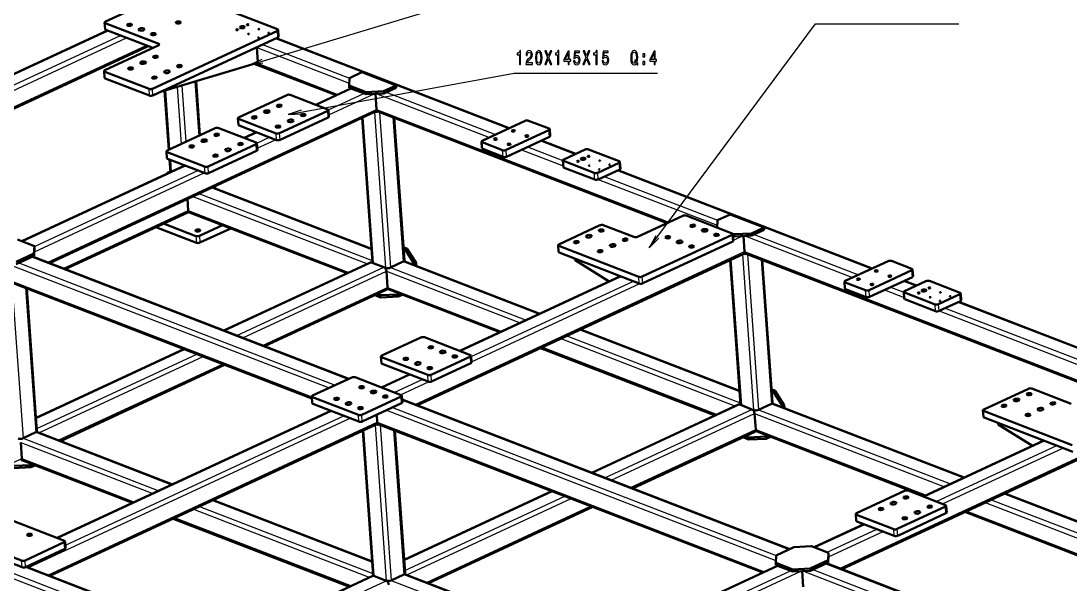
# Model space of a CAD drawing. Extents: x 0 to 1189, y 0 to 841.
# Drawn here: x 456 to 721.5, y 417.9 to 560.3 of the extents above; entities that cross this region are included whole.
import ezdxf

# ---------------------------------------------------------------- set-up
doc = ezdxf.new("R2010")
doc.units = 0

msp = doc.modelspace()

# ---------------------------------------------------------------- linework, layer by layer
at = {"color": 7, "lineweight": 50}
for p, q in [((494.39, 568.09), (477.35, 560.17)), ((520.87, 558.25), (495.28, 568.14)), ((396.02, 519.9), (477.88, 557.93)), ((477.28, 558.27), (477.15, 559.96)), ((477.33, 559.8), (490.86, 554.57)), ((477.45, 558.1), (489.35, 553.5)), ((489.28, 543.2), (520.85, 557.87)), ((521.16, 556.39), (521.04, 558.08)), ((489.4, 541.51), (520.97, 556.18)), ((520.54, 555.98), (579.49, 533.2)), ((412.35, 518.72), (488.18, 553.95)), ((490.84, 554.19), (477.22, 547.86)), ((515.65, 553.7), (515.92, 549.9)), ((515.47, 549.69), (491.3, 542.39)), ((515.92, 549.9), (515.47, 549.69)), ((477.14, 545.96), (477.02, 547.65)), ((488.4, 543.16), (477.2, 547.49)), ((514.97, 549.53), (535.68, 541.53)), ((542.24, 547.36), (539.08, 545.89)), ((550.85, 544.03), (542.24, 547.36)), ((488.52, 541.47), (477.32, 545.79)), ((500.28, 545.1), (501.26, 531.39)), ((539.08, 545.89), (538.98, 544.01)), ((492.33, 542.7), (493.4, 527.74)), ((533.59, 537.98), (524.11, 541.64)), ((530.56, 539.15), (539.45, 543.28)), ((539.02, 543.45), (538.98, 544.01)), ((538.98, 544.01), (543.29, 542.35)), ((539.02, 543.45), (543.33, 541.78)), ((543.29, 542.35), (547.7, 542.56)), ((543.33, 541.78), (543.29, 542.35)), ((543.33, 541.78), (547.74, 542)), ((545.65, 541.89), (545.93, 537.97)), ((547.7, 542.56), (550.85, 544.03)), ((547.74, 542), (547.7, 542.56)), ((547.74, 542), (550.9, 543.46)), ((550.9, 543.46), (550.85, 544.03)), ((523.23, 541.6), (511.05, 535.94)), ((463.19, 499.07), (545.7, 537.41)), ((521.4, 531.95), (533.57, 537.6)), ((533.88, 536.12), (533.76, 537.82)), ((545.87, 537.59), (619.37, 509.2)), ((510.98, 534.04), (510.86, 535.73)), ((511.03, 535.57), (520.51, 531.9)), ((511.16, 533.87), (520.63, 530.21)), ((521.52, 530.25), (533.69, 535.91)), ((542.26, 535.81), (544.86, 499.31)), ((550.38, 535.85), (552.96, 499.74)), ((572.66, 530.03), (583.48, 535.05)), ((584.36, 535.1), (589.53, 533.1)), ((505.15, 533.2), (492.97, 527.54)), ((515.51, 529.58), (506.03, 533.24)), ((512.48, 530.75), (515.55, 532.17)), ((589.51, 532.72), (578.69, 527.7)), ((589.63, 531.03), (578.81, 526)), ((589.82, 531.24), (589.7, 532.94)), ((503.31, 523.54), (515.49, 529.2)), ((515.8, 527.72), (515.68, 529.41)), ((572.58, 528.12), (572.46, 529.81)), ((577.81, 527.65), (572.64, 529.65)), ((587.58, 530.07), (596.29, 526.71)), ((492.9, 525.63), (492.78, 527.33)), ((492.95, 527.16), (502.43, 523.5)), ((503.43, 521.85), (515.61, 527.51)), ((577.93, 525.96), (572.76, 527.96)), ((598.66, 527.81), (593.25, 525.29)), ((607.3, 524.86), (599.54, 527.85)), ((456.22, 504.6), (497.47, 523.77)), ((493.07, 525.47), (502.55, 521.81)), ((493.57, 525.28), (493.8, 522.07)), ((593.05, 525.08), (593.18, 523.39)), ((593.23, 524.92), (600.98, 521.92)), ((593.35, 523.22), (601.1, 520.23)), ((601.86, 521.96), (607.28, 524.48)), ((607.47, 524.69), (607.59, 523)), ((493.03, 521.94), (492.87, 521.63)), ((493.78, 522.29), (493.03, 521.94)), ((493.03, 521.94), (493.3, 521.84)), ((601.98, 520.27), (607.4, 522.78)), ((606.96, 522.58), (671.26, 497.74)), ((504.46, 518.25), (544.62, 502.73)), ((504.66, 518.17), (504.65, 518.34)), ((505.14, 517.99), (505.1, 518.55)), ((498.11, 515.3), (498.32, 512.43)), ((498.32, 512.43), (498.11, 515.3)), ((467.21, 497.52), (498.38, 512.01)), ((498.38, 512.01), (538.48, 496.51)), ((623.36, 511.05), (611.9, 505.73)), ((635.87, 506.6), (624.24, 511.09)), ((632.14, 509.93), (632.04, 508.08)), ((635.3, 511.4), (632.14, 509.93)), ((643.92, 508.07), (635.3, 511.4)), ((500.39, 504.22), (490.15, 508.18)), ((500.27, 505.92), (492.08, 509.08)), ((506.99, 508.68), (501.15, 505.96)), ((509.05, 507.88), (501.27, 504.27)), ((602.38, 508.64), (592.01, 503.82)), ((611.02, 505.69), (603.26, 508.68)), ((640.76, 506.61), (643.92, 508.07)), ((640.8, 506.04), (643.96, 507.51)), ((643.96, 507.51), (643.92, 508.07)), ((459.41, 503.37), (455.1, 505.03)), ((613.12, 495.66), (635.85, 506.22)), ((613.24, 493.97), (635.97, 504.53)), ((635.99, 506.53), (636.35, 506.39)), ((636.16, 504.74), (636.04, 506.43)), ((636.08, 505.95), (636.39, 505.83)), ((636.35, 506.39), (640.76, 506.61)), ((636.39, 505.83), (636.35, 506.39)), ((636.39, 505.83), (640.8, 506.04)), ((638.71, 505.94), (638.99, 502.02)), ((640.8, 506.04), (640.76, 506.61)), ((459.31, 501.49), (459.41, 503.37)), ((459.35, 500.92), (459.45, 502.81)), ((459.45, 502.81), (459.41, 503.37)), ((553.57, 502.77), (552.72, 503.1)), ((553.12, 502.56), (552.75, 502.71)), ((553.57, 502.77), (553.12, 502.56)), ((555.47, 498.91), (553.12, 502.56)), ((555.93, 499.12), (553.57, 502.77)), ((591.94, 501.91), (591.82, 503.61)), ((591.99, 503.44), (612.24, 495.62)), ((454.8, 499.39), (459.31, 501.49)), ((454.84, 498.83), (459.35, 500.92)), ((458.92, 500.72), (538.89, 469.82)), ((459.35, 500.92), (459.31, 501.49)), ((507.31, 482.03), (544.36, 499.25)), ((547.78, 498.04), (544.67, 499.24)), ((552.69, 499.45), (549.44, 497.94)), ((552.86, 499.55), (587.22, 486.28)), ((556.25, 463.12), (638.76, 501.46)), ((592.11, 501.75), (612.36, 493.93)), ((596.11, 499.87), (596.09, 500.21)), ((604.78, 494.44), (596.11, 499.87)), ((635.32, 499.86), (637.93, 463.35)), ((638.94, 501.64), (729.23, 466.75)), ((643.44, 499.9), (646.02, 463.79)), ((664.43, 494.57), (675.25, 499.6)), ((676.13, 499.64), (681.3, 497.64)), ((545.11, 499.08), (548.21, 497.88)), ((548.44, 497.02), (548.73, 492.95)), ((555.93, 499.12), (555.47, 498.91)), ((555.5, 498.53), (555.47, 498.91)), ((555.98, 498.34), (555.93, 499.12)), ((681.28, 497.27), (670.46, 492.24)), ((681.59, 495.78), (681.47, 497.48)), ((452.97, 494.43), (529.56, 464.84)), ((566.99, 476.88), (607.62, 495.76)), ((664.35, 492.66), (664.23, 494.36)), ((669.58, 492.2), (664.41, 494.19)), ((681.4, 495.57), (670.58, 490.54)), ((679.35, 494.62), (682.46, 493.42)), ((684.83, 494.52), (679.42, 492)), ((693.47, 491.56), (685.71, 494.56)), ((457.48, 492.68), (460.06, 456.57)), ((517.61, 478.05), (548.49, 492.39)), ((546.1, 491.28), (546.96, 490.95)), ((546.96, 490.95), (551.37, 491.16)), ((548.67, 492.58), (577.12, 481.58)), ((551.37, 491.16), (551.8, 491.36)), ((551.41, 490.6), (551.37, 491.16)), ((669.7, 490.5), (664.53, 492.5)), ((679.22, 491.79), (679.34, 490.1)), ((679.4, 491.63), (687.15, 488.63)), ((688.03, 488.67), (693.45, 491.19)), ((693.64, 491.4), (693.76, 489.7)), ((545.45, 490.98), (547, 490.38)), ((547, 490.38), (546.96, 490.95)), ((547, 490.38), (551.41, 490.6)), ((551.41, 490.6), (552.49, 491.1)), ((679.52, 489.93), (687.27, 486.93)), ((688.15, 486.98), (693.57, 489.49)), ((693.13, 489.29), (768.63, 460.12)), ((597.52, 482.29), (637.68, 466.78)), ((557.15, 480.29), (547.23, 475.68)), ((569.67, 475.84), (558.04, 480.33)), ((459.82, 459.96), (497.21, 477.34)), ((547.16, 473.77), (547.04, 475.47)), ((547.21, 475.3), (558.85, 470.81)), ((559.73, 470.85), (569.65, 475.46)), ((569.96, 473.98), (569.84, 475.67)), ((587.42, 477.6), (631.54, 460.56)), ((465.99, 454.05), (507.52, 473.35)), ((547.33, 473.61), (558.97, 469.11)), ((559.85, 469.16), (569.77, 473.77)), ((539.64, 470.17), (529.72, 465.56)), ((552.15, 465.72), (540.52, 470.21)), ((547.14, 467.65), (554.23, 470.95)), ((699.45, 462.08), (710.73, 467.32)), ((711.61, 467.36), (721.52, 463.53)), ((529.65, 463.66), (529.52, 465.35)), ((529.7, 465.18), (541.33, 460.69)), ((542.21, 460.73), (552.13, 465.34)), ((552.45, 463.86), (552.33, 465.55)), ((646.63, 466.82), (645.78, 467.15)), ((646.18, 466.61), (645.81, 466.75)), ((646.63, 466.82), (646.18, 466.61)), ((648.54, 462.95), (646.18, 466.61)), ((648.99, 463.16), (646.63, 466.82)), ((529.82, 463.49), (541.45, 459)), ((542.33, 459.04), (552.25, 463.65)), ((552.39, 464.61), (650.39, 426.75)), ((600.37, 446.07), (637.43, 463.29)), ((640.84, 462.09), (637.74, 463.29)), ((638.17, 463.12), (641.27, 461.92)), ((645.75, 463.49), (642.5, 461.98)), ((645.92, 463.59), (694.5, 444.83)), ((648.99, 463.16), (648.54, 462.95)), ((648.56, 462.57), (648.54, 462.95)), ((649.04, 462.39), (648.99, 463.16)), ((465.18, 429.57), (534.38, 461.73)), ((545.96, 460.72), (546.1, 458.85)), ((641.5, 461.06), (641.79, 457)), ((663.53, 421.67), (746.04, 460.01)), ((699.38, 460.17), (699.26, 461.87)), ((699.43, 461.7), (721.84, 453.05)), ((699.55, 460.01), (721.96, 451.35)), ((463.35, 419.95), (545.86, 458.29)), ((542.42, 456.69), (545.03, 420.18)), ((546.04, 458.47), (643.56, 420.79)), ((550.54, 456.73), (553.12, 420.62)), ((703.12, 458.3), (703.1, 458.64)), ((711.79, 452.86), (703.12, 458.3)), ((459.79, 456.28), (456.54, 454.77)), ((459.96, 456.38), (494.32, 443.11)), ((610.68, 442.09), (641.56, 456.44)), ((638.52, 455.03), (640.06, 454.43)), ((639.16, 455.33), (640.02, 454.99)), ((640.02, 454.99), (644.43, 455.21)), ((640.06, 454.43), (640.02, 454.99)), ((640.06, 454.43), (644.47, 454.64)), ((641.73, 456.62), (684.4, 440.13)), ((644.43, 455.21), (644.86, 455.41)), ((644.47, 454.64), (644.43, 455.21)), ((644.47, 454.64), (645.55, 455.14)), ((684.19, 440.04), (714.63, 454.18)), ((455.97, 453.69), (456.26, 449.62)), ((456.2, 449.24), (484.22, 438.42)), ((458.47, 448), (454.06, 447.78)), ((458.51, 447.43), (454.1, 447.22)), ((458.47, 448), (458.9, 448.2)), ((458.51, 447.43), (458.47, 448)), ((458.51, 447.43), (459.59, 447.93)), ((552.88, 424), (590.27, 441.38)), ((679.44, 441.49), (667.26, 435.83)), ((689.8, 437.87), (680.32, 441.53)), ((704.8, 440.84), (745.39, 425.16)), ((504.62, 439.13), (544.78, 423.61)), ((559.05, 418.1), (600.58, 437.4)), ((667.19, 433.92), (667.07, 435.62)), ((667.24, 435.45), (676.72, 431.79)), ((677.6, 431.83), (689.78, 437.49)), ((677.73, 430.14), (689.9, 435.8)), ((690.09, 436.01), (689.97, 437.7)), ((694.71, 436.15), (739.69, 418.77)), ((467, 428.86), (452.69, 434.39)), ((494.53, 434.43), (539.07, 417.22)), ((656.56, 427.2), (669.17, 433.06)), ((667.37, 433.76), (676.84, 430.1)), ((441.87, 429.36), (456.17, 423.83)), ((441.99, 427.67), (456.3, 422.14)), ((457.06, 423.88), (466.98, 428.49)), ((467.29, 427), (467.17, 428.7)), ((655.88, 427.46), (651.47, 427.25)), ((660.18, 425.8), (655.88, 427.46)), ((457.18, 422.18), (467.1, 426.79)), ((646.96, 425.15), (646.86, 423.27)), ((651.47, 427.25), (646.96, 425.15)), ((660.08, 423.92), (660.18, 425.8)), ((660.12, 423.35), (660.23, 425.23)), ((660.23, 425.23), (660.18, 425.8)), ((457.36, 422.27), (489.38, 409.89)), ((596.68, 399.01), (647.33, 422.54)), ((646.9, 422.71), (646.86, 423.27)), ((646.86, 423.27), (651.17, 421.61)), ((646.9, 422.71), (651.21, 421.04)), ((655.57, 421.82), (660.08, 423.92)), ((655.61, 421.26), (660.12, 423.35)), ((659.69, 423.15), (718.89, 400.28)), ((660.12, 423.35), (660.08, 423.92)), ((507.9, 402.74), (544.96, 419.96)), ((548.37, 418.75), (545.27, 419.95)), ((545.27, 419.95), (548.37, 418.75)), ((552.85, 420.32), (549.61, 418.81)), ((553.02, 420.43), (602.03, 401.49)), ((655.57, 421.82), (651.17, 421.61)), ((651.21, 421.04), (651.17, 421.61)), ((655.61, 421.26), (651.21, 421.04)), ((653.53, 421.16), (653.81, 417.23)), ((655.61, 421.26), (655.57, 421.82))]:
    msp.add_line(p, q, dxfattribs=at)
at = {"color": 7, "lineweight": 25}
for p, q in [((396.2, 519.83), (478.05, 557.87)), ((477.45, 558.1), (477.33, 559.8)), ((520.97, 556.18), (520.85, 557.87)), ((408.57, 522.94), (481.15, 556.67)), ((408.57, 521.61), (482.72, 556.07)), ((520.34, 555.88), (579.29, 533.11)), ((411.82, 518.92), (487.65, 554.16)), ((490.88, 554.22), (490.86, 554.57)), ((515.65, 553.62), (539.01, 544.6)), ((517.09, 554.37), (539.08, 545.88)), ((515.53, 549.72), (536.15, 541.75)), ((477.32, 545.79), (477.2, 547.49)), ((500, 545.02), (500.98, 531.26)), ((488.52, 541.47), (488.4, 543.16)), ((489.4, 541.51), (489.28, 543.2)), ((492.55, 542.77), (493.61, 527.84)), ((495.5, 543.66), (496.53, 529.19)), ((496.71, 544.03), (497.73, 529.75)), ((530.74, 539.08), (539.62, 543.21)), ((533.76, 537.85), (542.73, 542.01)), ((533.85, 536.56), (545.29, 541.88)), ((545.97, 541.91), (574.51, 530.89)), ((548.37, 542.29), (576.04, 531.6)), ((462.66, 499.28), (545.93, 537.97)), ((533.69, 535.91), (533.57, 537.6)), ((545.39, 537.27), (548.21, 497.88)), ((545.93, 537.97), (619.84, 509.42)), ((546.63, 537.3), (549.44, 497.94)), ((511.16, 533.87), (511.03, 535.57)), ((542.47, 535.91), (545.11, 499.08)), ((550.08, 535.97), (552.69, 499.45)), ((512.65, 530.68), (515.72, 532.11)), ((520.63, 530.21), (520.51, 531.9)), ((521.52, 530.25), (521.4, 531.95)), ((589.63, 531.03), (589.51, 532.72)), ((515.61, 527.51), (515.49, 529.2)), ((515.67, 529.44), (518.82, 530.91)), ((515.77, 528.16), (520.39, 530.3)), ((572.76, 527.96), (572.64, 529.65)), ((584.13, 528.47), (593.06, 525.02)), ((587.38, 529.98), (596.09, 526.62)), ((493.07, 525.47), (492.95, 527.16)), ((577.93, 525.96), (577.81, 527.65)), ((578.81, 526), (578.69, 527.7)), ((582.6, 527.76), (593.15, 523.68)), ((456.39, 504.54), (497.64, 523.7)), ((493.8, 525.19), (494.02, 522.17)), ((496.91, 523.99), (496.94, 523.53)), ((502.55, 521.81), (502.43, 523.5)), ((503.43, 521.85), (503.31, 523.54)), ((593.35, 523.22), (593.23, 524.92)), ((607.4, 522.78), (607.28, 524.48)), ((459.41, 503.3), (500.74, 522.51)), ((459.41, 501.97), (502.3, 521.9)), ((601.1, 520.23), (600.98, 521.92)), ((601.98, 520.27), (601.86, 521.96)), ((603.52, 520.98), (632.14, 509.92)), ((606.77, 522.49), (671.06, 497.65)), ((504.26, 518.16), (544.63, 502.56)), ((601.98, 520.27), (632.08, 508.64)), ((499.48, 515.94), (543.6, 498.89)), ((501.01, 516.65), (544.83, 499.72)), ((466.68, 497.73), (498.32, 512.43)), ((498.32, 512.43), (538.95, 496.73)), ((500.27, 505.92), (500.39, 504.22)), ((501.15, 505.96), (501.27, 504.27)), ((635.97, 504.53), (635.85, 506.22)), ((636.15, 504.9), (638.36, 505.92)), ((639.03, 505.95), (666.28, 495.43)), ((641.43, 506.33), (667.81, 496.14)), ((555.72, 463.32), (638.99, 502.02)), ((592.11, 501.75), (591.99, 503.44)), ((638.99, 502.02), (729.7, 466.97)), ((458.72, 500.63), (538.69, 469.73)), ((507.48, 481.96), (544.67, 499.24)), ((552.69, 499.45), (587.02, 486.18)), ((635.54, 499.96), (638.17, 463.12)), ((638.46, 501.31), (641.27, 461.92)), ((639.69, 501.34), (642.5, 461.98)), ((643.14, 500.01), (645.75, 463.49)), ((453.07, 498.74), (533.91, 467.51)), ((455.47, 499.12), (535.45, 468.22)), ((510.58, 480.76), (547.78, 498.04)), ((512.15, 480.16), (548.44, 497.02)), ((548.44, 497.02), (582.24, 483.96)), ((549.44, 497.94), (583.77, 484.67)), ((681.4, 495.57), (681.28, 497.27)), ((453.03, 494.8), (529.53, 465.25)), ((453.73, 494.13), (456.54, 454.77)), ((567.16, 476.81), (607.79, 495.69)), ((569.86, 475.42), (610.9, 494.49)), ((569.95, 474.14), (612.47, 493.89)), ((612.36, 493.93), (612.24, 495.62)), ((613.24, 493.97), (613.12, 495.66)), ((664.53, 492.5), (664.41, 494.19)), ((679.15, 494.53), (682.26, 493.32)), ((457.18, 492.8), (459.79, 456.28)), ((517.08, 478.25), (548.73, 492.95)), ((548.73, 492.95), (577.59, 481.8)), ((669.7, 490.5), (669.58, 492.2)), ((670.58, 490.54), (670.46, 492.24)), ((674.37, 492.3), (679.32, 490.39)), ((675.9, 493.02), (679.23, 491.73)), ((679.52, 489.93), (679.4, 491.63)), ((693.57, 489.49), (693.45, 491.19)), ((687.27, 486.93), (687.15, 488.63)), ((688.15, 486.98), (688.03, 488.67)), ((692.93, 489.2), (768.43, 460.03)), ((688.15, 486.98), (739.73, 467.05)), ((689.69, 487.69), (739.8, 468.33)), ((594.08, 480.69), (637.9, 463.76)), ((597.32, 482.2), (637.69, 466.6)), ((592.54, 479.98), (636.66, 462.93)), ((459.83, 459.82), (497.38, 477.27)), ((460.01, 457.26), (500.49, 476.07)), ((460.52, 456.17), (502.05, 475.47)), ((547.33, 473.61), (547.21, 475.3)), ((569.77, 473.77), (569.65, 475.46)), ((587.9, 477.82), (632.01, 460.77)), ((465.46, 454.26), (506.99, 473.56)), ((547.32, 467.59), (554.4, 470.88)), ((558.97, 469.11), (558.85, 470.81)), ((559.85, 469.16), (559.73, 470.85)), ((550.42, 466.39), (557.5, 469.68)), ((551.98, 465.79), (559.08, 469.08)), ((529.82, 463.49), (529.7, 465.18)), ((552.25, 463.65), (552.13, 465.34)), ((550, 462.6), (646.96, 425.14)), ((552.41, 464.43), (650.19, 426.65)), ((600.55, 446), (637.74, 463.29)), ((603.65, 444.81), (640.84, 462.09)), ((642.5, 461.98), (691.05, 443.23)), ((645.75, 463.49), (694.3, 444.73)), ((457.89, 422.06), (539.22, 459.86)), ((465.35, 429.5), (534.56, 461.66)), ((467.24, 427.74), (537.66, 460.46)), ((541.45, 459), (541.33, 460.69)), ((542.33, 459.04), (542.21, 460.73)), ((548.46, 461.89), (646.89, 423.86)), ((605.21, 444.2), (641.5, 461.06)), ((641.5, 461.06), (689.52, 442.51)), ((663, 421.87), (746.28, 460.57)), ((699.55, 460.01), (699.43, 461.7)), ((462.82, 420.16), (546.1, 458.85)), ((542.64, 456.79), (545.27, 419.95)), ((545.56, 458.15), (548.37, 418.75)), ((546.1, 458.85), (644.03, 421.01)), ((546.8, 458.18), (549.61, 418.81)), ((550.25, 456.84), (552.85, 420.32)), ((610.15, 442.29), (641.79, 457)), ((641.79, 457), (684.87, 440.35)), ((359.75, 455.74), (484.4, 407.58)), ((456.54, 454.77), (490.87, 441.51)), ((459.79, 456.28), (494.12, 443.02)), ((684.36, 439.97), (714.8, 454.11)), ((455.97, 453.69), (489.34, 440.79)), ((687.46, 438.77), (717.91, 452.92)), ((689.03, 438.17), (719.47, 452.31)), ((424.62, 434.92), (456.26, 449.62)), ((456.26, 449.62), (484.69, 438.64)), ((552.89, 423.86), (590.45, 441.31)), ((704.6, 440.75), (745.41, 424.99)), ((504.43, 439.03), (544.8, 423.44)), ((553.07, 421.31), (593.55, 440.11)), ((553.58, 420.21), (595.11, 439.51)), ((699.82, 438.53), (744.8, 421.15)), ((701.36, 439.24), (745.61, 422.15)), ((499.64, 436.81), (544.19, 419.6)), ((501.18, 437.53), (545, 420.6)), ((558.52, 418.3), (600.05, 437.6)), ((667.37, 433.76), (667.24, 435.45)), ((689.9, 435.8), (689.78, 437.49)), ((695.18, 436.37), (740.16, 418.99)), ((417.72, 434.65), (485.94, 408.29)), ((495, 434.65), (539.55, 417.44)), ((656.73, 427.13), (669.35, 432.99)), ((659.84, 425.93), (672.45, 431.79)), ((660.2, 424.77), (674.01, 431.19)), ((676.84, 430.1), (676.72, 431.79)), ((677.73, 430.14), (677.6, 431.83)), ((467.1, 426.79), (466.98, 428.49)), ((456.3, 422.14), (456.17, 423.83)), ((457.18, 422.18), (457.06, 423.88)), ((457.16, 422.17), (489.18, 409.8)), ((596.85, 398.94), (647.5, 422.47)), ((659.49, 423.06), (718.7, 400.19)), ((508.08, 402.67), (545.27, 419.95)), ((552.85, 420.32), (601.83, 401.4)), ((599.96, 397.74), (650.6, 421.28)), ((601.52, 397.14), (653.17, 421.14)), ((653.85, 421.17), (715.39, 397.39)), ((656.25, 421.55), (715.46, 398.67)), ((511.18, 401.47), (548.37, 418.75)), ((549.61, 418.81), (598.58, 399.89))]:
    msp.add_line(p, q, dxfattribs=at)
for points in [[(513.7, 549.15), (565.7, 564.85), (599.52, 564.85)], [(614.82, 502.91), (656.95, 559.61), (693.19, 559.61)], [(516.89, 550.59), (513.7, 549.15), (517.15, 549.72)], [(523.57, 536.66), (580.7, 547.11), (616.94, 547.11)], [(526.9, 537.74), (523.57, 536.66), (527.07, 536.84)], [(616.52, 505.97), (614.82, 502.91), (617.26, 505.42)]]:
    msp.add_lwpolyline(points, dxfattribs=at)
for points in [[(582.04, 549.3), (582.35, 549.3), (582.35, 552.83), (582.12, 552.83), (582.06, 552.52), (581.94, 552.32), (581.75, 552.19), (581.49, 552.15), (581.49, 551.8), (582.04, 551.8)], [(583.68, 549.3), (585.32, 549.3), (585.32, 549.74), (584.02, 549.74), (584.1, 549.98), (584.22, 550.17), (584.6, 550.53), (584.8, 550.68), (585.03, 550.9), (585.19, 551.15), (585.28, 551.45), (585.32, 551.79), (585.26, 552.21), (585.1, 552.54), (584.85, 552.75), (584.53, 552.83), (584.2, 552.74), (583.95, 552.51), (583.79, 552.13), (583.74, 551.63), (583.74, 551.56), (584.05, 551.56), (584.05, 551.6), (584.08, 551.94), (584.17, 552.19), (584.32, 552.36), (584.51, 552.41), (584.71, 552.36), (584.86, 552.23), (584.96, 552.04), (584.99, 551.79), (584.97, 551.56), (584.9, 551.36), (584.79, 551.19), (584.64, 551.04), (584.44, 550.88), (584.1, 550.57), (583.87, 550.23), (583.73, 549.83), (583.68, 549.32)], [(586.11, 551.01), (586.16, 550.22), (586.32, 549.66), (586.58, 549.31), (586.93, 549.2), (587.29, 549.31), (587.54, 549.66), (587.7, 550.22), (587.76, 551.01), (587.7, 551.8), (587.64, 552.11), (587.54, 552.37), (587.29, 552.71), (586.93, 552.83), (586.58, 552.71), (586.32, 552.37), (586.16, 551.8)], [(586.43, 551.01), (586.46, 551.62), (586.55, 552.06), (586.7, 552.32), (586.93, 552.41), (587.16, 552.32), (587.31, 552.06), (587.4, 551.62), (587.43, 551.01), (587.4, 550.4), (587.31, 549.96), (587.16, 549.7), (586.93, 549.62), (586.7, 549.7), (586.55, 549.96), (586.46, 550.4)], [(588.44, 549.3), (588.8, 549.3), (589.34, 550.72), (589.9, 549.3), (590.26, 549.3), (589.52, 551.1), (590.22, 552.81), (589.88, 552.81), (589.35, 551.51), (588.84, 552.81), (588.48, 552.81), (589.18, 551.1)], [(591.7, 549.3), (592.01, 549.3), (592.01, 552.83), (591.78, 552.83), (591.72, 552.52), (591.59, 552.32), (591.4, 552.19), (591.14, 552.15), (591.14, 551.8), (591.7, 551.8)], [(594.36, 549.3), (594.67, 549.3), (594.67, 550.17), (595.01, 550.17), (595.01, 550.58), (594.67, 550.58), (594.67, 552.73), (594.36, 552.73), (593.32, 550.62), (593.32, 550.17), (594.36, 550.17)], [(595.74, 550.22), (595.82, 549.8), (595.98, 549.48), (596.23, 549.28), (596.55, 549.2), (596.89, 549.29), (597.16, 549.54), (597.33, 549.93), (597.4, 550.44), (597.34, 550.91), (597.18, 551.28), (596.92, 551.51), (596.59, 551.6), (596.33, 551.54), (596.13, 551.37), (596.23, 552.32), (597.27, 552.32), (597.27, 552.73), (596, 552.73), (595.81, 550.87), (596.08, 550.87), (596.28, 551.11), (596.54, 551.2), (596.75, 551.14), (596.92, 550.98), (597.03, 550.73), (597.07, 550.41), (597.03, 550.1), (596.92, 549.85), (596.75, 549.69), (596.54, 549.64), (596.35, 549.67), (596.21, 549.79), (596.11, 549.97), (596.06, 550.22)], [(598.1, 549.3), (598.46, 549.3), (599, 550.72), (599.56, 549.3), (599.92, 549.3), (599.18, 551.1), (599.88, 552.81), (599.54, 552.81), (599.01, 551.51), (598.5, 552.81), (598.14, 552.81), (598.84, 551.1)], [(601.36, 549.3), (601.67, 549.3), (601.67, 552.83), (601.44, 552.83), (601.37, 552.52), (601.25, 552.32), (601.06, 552.19), (600.8, 552.15), (600.8, 551.8), (601.36, 551.8)], [(602.98, 550.22), (603.06, 549.8), (603.23, 549.48), (603.47, 549.28), (603.79, 549.2), (604.14, 549.29), (604.41, 549.54), (604.58, 549.93), (604.64, 550.44), (604.58, 550.91), (604.42, 551.28), (604.16, 551.51), (603.83, 551.6), (603.57, 551.54), (603.37, 551.37), (603.47, 552.32), (604.51, 552.32), (604.51, 552.73), (603.24, 552.73), (603.05, 550.87), (603.33, 550.87), (603.52, 551.11), (603.78, 551.2), (604, 551.14), (604.17, 550.98), (604.27, 550.73), (604.31, 550.41), (604.27, 550.1), (604.16, 549.85), (603.99, 549.69), (603.78, 549.64), (603.6, 549.67), (603.46, 549.79), (603.35, 549.97), (603.3, 550.22)], [(611.61, 549.52), (611.87, 549.12), (612.05, 549.39), (611.77, 549.81), (611.91, 550.39), (611.96, 551.05), (611.89, 551.84), (611.82, 552.15), (611.72, 552.42), (611.44, 552.77), (611.27, 552.87), (611.08, 552.9), (610.71, 552.77), (610.44, 552.42), (610.26, 551.84), (610.2, 551.05), (610.26, 550.27), (610.43, 549.69), (610.71, 549.33), (611.08, 549.21), (611.38, 549.29)], [(611.39, 549.84), (611.25, 549.68), (611.08, 549.63), (610.85, 549.72), (610.68, 550), (610.56, 550.44), (610.52, 551.05), (610.56, 551.66), (610.68, 552.11), (610.85, 552.39), (611.08, 552.48), (611.3, 552.39), (611.47, 552.11), (611.59, 551.66), (611.63, 551.05), (611.6, 550.53), (611.53, 550.17), (611.31, 550.51), (611.13, 550.26)], [(616.09, 549.3), (616.4, 549.3), (616.4, 550.17), (616.74, 550.17), (616.74, 550.58), (616.4, 550.58), (616.4, 552.73), (616.09, 552.73), (615.05, 550.62), (615.05, 550.17), (616.09, 550.17)], [(593.61, 550.58), (594.36, 552.14), (594.36, 550.58)], [(613.26, 551.26), (613.73, 551.26), (613.73, 552.01), (613.26, 552.01)], [(613.26, 549.3), (613.73, 549.3), (613.73, 550.06), (613.26, 550.06)], [(615.34, 550.58), (616.09, 552.14), (616.09, 550.58)]]:
    msp.add_lwpolyline(points, close=True, dxfattribs=at)
at = {"color": 7, "lineweight": 50}
for centre, major_axis, ratio, start_param, end_param in [((495.8, 559.95), (-0.63, -0.045), 0.423301, 3.141593, 6.283185), ((477.78, 560), (-0.623, -0.045), 0.423301, 5.444762, 6.283185), ((477.78, 560), (-0.623, -0.045), 0.423301, 0, 0.732373), ((477.9, 558.31), (-0.623, -0.045), 0.423301, 0, 0.732373), ((483.46, 559.34), (-0.63, -0.045), 0.423301, 5.444762, 6.283185), ((483.46, 559.34), (-0.63, -0.045), 0.423301, 0, 3.141593), ((483.46, 559.34), (-0.63, -0.045), 0.423301, 3.141593, 5.444762), ((486.48, 558.18), (-0.748, -0.053), 0.423301, 5.444762, 6.283185), ((486.48, 558.18), (-0.748, -0.053), 0.423301, 0, 3.141593), ((486.48, 558.18), (-0.748, -0.053), 0.423301, 3.141593, 5.444762), ((495.8, 559.95), (-0.63, -0.045), 0.423301, 0, 2.303169), ((495.8, 559.95), (-0.63, -0.045), 0.423301, 2.303169, 3.141593), ((510.66, 558.12), (-0.258, -0.018), 0.423301, 3.141593, 6.283185), ((510.66, 558.12), (-0.258, -0.018), 0.423301, 0, 2.303169), ((510.66, 558.12), (-0.258, -0.018), 0.423301, 2.303169, 3.141593), ((512.01, 558.75), (-0.623, -0.045), 0.423301, 5.444762, 6.283185), ((512.01, 558.75), (-0.623, -0.045), 0.423301, 0, 3.141593), ((512.01, 558.75), (-0.623, -0.045), 0.423301, 3.141593, 5.444762), ((513.36, 559.38), (-0.258, -0.018), 0.423301, 5.444762, 6.283185), ((513.36, 559.38), (-0.258, -0.018), 0.423301, 0, 3.141593), ((513.36, 559.38), (-0.258, -0.018), 0.423301, 3.141593, 5.444762), ((516.16, 558.26), (-0.125, -0.009), 0.423301, 5.444762, 6.283185), ((516.16, 558.26), (-0.125, -0.009), 0.423301, 0, 3.141593), ((516.16, 558.26), (-0.125, -0.009), 0.423301, 3.141593, 5.444762), ((520.42, 558.04), (-0.623, -0.045), 0.423301, 2.303169, 3.141593), ((520.42, 558.04), (-0.623, -0.045), 0.423301, 3.141593, 3.873966), ((489.49, 557.01), (-0.63, -0.045), 0.423301, 3.141593, 6.283185), ((489.49, 557.01), (-0.63, -0.045), 0.423301, 0, 2.303169), ((489.49, 557.01), (-0.63, -0.045), 0.423301, 2.303169, 3.141593), ((513.55, 557.05), (-0.125, -0.009), 0.423301, 3.141593, 6.283185), ((513.55, 557.05), (-0.125, -0.009), 0.423301, 0, 2.303169), ((513.55, 557.05), (-0.125, -0.009), 0.423301, 2.303169, 3.141593), ((516.05, 556.08), (-0.125, -0.009), 0.423301, 3.141593, 6.283185), ((516.05, 556.08), (-0.125, -0.009), 0.423301, 0, 2.303169), ((516.05, 556.08), (-0.125, -0.009), 0.423301, 2.303169, 3.141593), ((518.66, 557.3), (-0.125, -0.009), 0.423301, 3.141593, 6.283185), ((518.66, 557.3), (-0.125, -0.009), 0.423301, 0, 2.303169), ((518.66, 557.3), (-0.125, -0.009), 0.423301, 2.303169, 3.141593), ((520.54, 556.34), (-0.623, -0.045), 0.423301, 2.303169, 3.141593), ((490.4, 554.36), (-0.623, -0.045), 0.423301, 2.303169, 3.141593), ((490.4, 554.36), (-0.623, -0.045), 0.423301, 3.141593, 3.873966), ((486.91, 549.8), (-0.748, -0.053), 0.423301, 5.444762, 6.283185), ((486.91, 549.8), (-0.748, -0.053), 0.423301, 0, 3.141593), ((486.91, 549.8), (-0.748, -0.053), 0.423301, 3.141593, 5.444762), ((490.06, 551.27), (-0.63, -0.045), 0.423301, 5.444762, 6.283185), ((490.06, 551.27), (-0.63, -0.045), 0.423301, 0, 3.141593), ((490.06, 551.27), (-0.63, -0.045), 0.423301, 3.141593, 5.444762), ((477.65, 547.7), (-0.623, -0.045), 0.423301, 5.444762, 6.283185), ((477.65, 547.7), (-0.623, -0.045), 0.423301, 0, 0.732373), ((483.75, 548.33), (-0.63, -0.045), 0.423301, 3.141593, 6.283185), ((483.75, 548.33), (-0.63, -0.045), 0.423301, 0, 2.303169), ((483.75, 548.33), (-0.63, -0.045), 0.423301, 2.303169, 3.141593), ((492.94, 547.47), (-0.748, -0.053), 0.423301, 5.444762, 6.283185), ((492.94, 547.47), (-0.748, -0.053), 0.423301, 0, 3.141593), ((492.94, 547.47), (-0.748, -0.053), 0.423301, 3.141593, 5.444762), ((496.09, 548.94), (-0.63, -0.045), 0.423301, 3.141593, 6.283185), ((496.09, 548.94), (-0.63, -0.045), 0.423301, 0, 2.303169), ((496.09, 548.94), (-0.63, -0.045), 0.423301, 2.303169, 3.141593), ((477.77, 546), (-0.623, -0.045), 0.423301, 0, 0.732373), ((489.78, 546), (-0.63, -0.045), 0.423301, 3.141593, 6.283185), ((489.78, 546), (-0.63, -0.045), 0.423301, 0, 2.303169), ((489.78, 546), (-0.63, -0.045), 0.423301, 2.303169, 3.141593), ((488.85, 543.37), (-0.623, -0.045), 0.423301, 0.732373, 2.303169), ((523.66, 541.43), (-0.623, -0.045), 0.423301, 3.873966, 5.444762), ((488.97, 541.68), (-0.623, -0.045), 0.423301, 0.732373, 2.303169), ((521.33, 538.88), (-0.63, -0.045), 0.423301, 3.873966, 6.283185), ((521.33, 538.88), (-0.63, -0.045), 0.423301, 3.141593, 3.873966), ((518.17, 537.41), (-0.748, -0.053), 0.423301, 3.141593, 6.283185), ((518.17, 537.41), (-0.748, -0.053), 0.423301, 0, 0.732373), ((518.17, 537.41), (-0.748, -0.053), 0.423301, 0.732373, 3.141593), ((521.33, 538.88), (-0.63, -0.045), 0.423301, 0, 3.141593), ((527.36, 536.55), (-0.63, -0.045), 0.423301, 3.873966, 6.283185), ((527.36, 536.55), (-0.63, -0.045), 0.423301, 0, 3.141593), ((527.36, 536.55), (-0.63, -0.045), 0.423301, 3.141593, 3.873966), ((533.14, 537.77), (-0.623, -0.045), 0.423301, 2.303169, 3.141593), ((533.14, 537.77), (-0.623, -0.045), 0.423301, 3.141593, 3.873966), ((546.02, 537.71), (-0.873, -0.062), 0.423301, 1.024606, 1.982956), ((545.33, 538.2), (0.369, -0.794), 0.605777, 6.283075, 7.292986), ((511.49, 535.77), (-0.623, -0.045), 0.423301, 5.444762, 6.283185), ((511.49, 535.77), (-0.623, -0.045), 0.423301, 0, 0.732373), ((511.61, 534.08), (-0.623, -0.045), 0.423301, 0, 0.732373), ((515.01, 535.95), (-0.63, -0.045), 0.423301, 3.873966, 6.283185), ((515.01, 535.95), (-0.63, -0.045), 0.423301, 0, 3.141593), ((515.01, 535.95), (-0.63, -0.045), 0.423301, 3.141593, 3.873966), ((521.04, 533.62), (-0.63, -0.045), 0.423301, 3.141593, 6.283185), ((521.04, 533.62), (-0.63, -0.045), 0.423301, 0.732373, 3.141593), ((524.2, 535.08), (-0.748, -0.053), 0.423301, 3.141593, 6.283185), ((524.2, 535.08), (-0.748, -0.053), 0.423301, 0, 0.732373), ((524.2, 535.08), (-0.748, -0.053), 0.423301, 0.732373, 3.141593), ((533.26, 536.08), (-0.623, -0.045), 0.423301, 2.303169, 3.141593), ((583.91, 534.89), (-0.623, -0.045), 0.423301, 3.873966, 5.444762), ((505.5, 531.53), (-0.63, -0.045), 0.423301, 3.873966, 6.283185), ((505.5, 531.53), (-0.63, -0.045), 0.423301, 0, 3.141593), ((505.58, 533.03), (-0.623, -0.045), 0.423301, 3.873966, 5.444762), ((505.5, 531.53), (-0.63, -0.045), 0.423301, 3.141593, 3.873966), ((521.04, 533.62), (-0.63, -0.045), 0.423301, 0, 0.732373), ((520.96, 532.11), (-0.623, -0.045), 0.423301, 0.732373, 2.303169), ((580.49, 532.56), (-0.414, -0.03), 0.423301, 3.141593, 6.283185), ((580.49, 532.56), (-0.414, -0.03), 0.423301, 0, 2.303169), ((580.49, 532.56), (-0.414, -0.03), 0.423301, 2.303169, 3.141593), ((583.93, 531.23), (-0.414, -0.03), 0.423301, 3.141593, 6.283185), ((583.93, 531.23), (-0.414, -0.03), 0.423301, 0, 2.303169), ((583.93, 531.23), (-0.414, -0.03), 0.423301, 2.303169, 3.141593), ((589.08, 532.89), (-0.623, -0.045), 0.423301, 2.303169, 3.141593), ((589.08, 532.89), (-0.623, -0.045), 0.423301, 3.141593, 3.873966), ((589.2, 531.2), (-0.623, -0.045), 0.423301, 2.303169, 3.141593), ((499.18, 528.59), (-0.63, -0.045), 0.423301, 3.141593, 6.283185), ((499.18, 528.59), (-0.63, -0.045), 0.423301, 0, 0.732373), ((499.18, 528.59), (-0.63, -0.045), 0.423301, 0.732373, 3.141593), ((502.34, 530.06), (-0.748, -0.053), 0.423301, 3.873966, 6.283185), ((502.34, 530.06), (-0.748, -0.053), 0.423301, 0, 3.141593), ((502.34, 530.06), (-0.748, -0.053), 0.423301, 3.141593, 3.873966), ((511.53, 529.2), (-0.63, -0.045), 0.423301, 3.141593, 6.283185), ((511.53, 529.2), (-0.63, -0.045), 0.423301, 0, 0.732373), ((511.53, 529.2), (-0.63, -0.045), 0.423301, 0.732373, 3.141593), ((515.06, 529.37), (-0.623, -0.045), 0.423301, 2.303169, 3.141593), ((515.06, 529.37), (-0.623, -0.045), 0.423301, 3.141593, 3.873966), ((521.09, 530.42), (-0.623, -0.045), 0.423301, 0.732373, 2.303169), ((573.09, 529.86), (-0.623, -0.045), 0.423301, 5.444762, 6.283185), ((573.09, 529.86), (-0.623, -0.045), 0.423301, 0, 0.732373), ((575.98, 530.47), (-0.414, -0.03), 0.423301, 3.141593, 6.283185), ((575.98, 530.47), (-0.414, -0.03), 0.423301, 0, 2.303169), ((575.98, 530.47), (-0.414, -0.03), 0.423301, 2.303169, 3.141593), ((579.42, 529.14), (-0.414, -0.03), 0.423301, 3.141593, 6.283185), ((579.42, 529.14), (-0.414, -0.03), 0.423301, 0, 2.303169), ((579.42, 529.14), (-0.414, -0.03), 0.423301, 2.303169, 3.141593), ((493.4, 527.37), (-0.623, -0.045), 0.423301, 5.444762, 6.283185), ((493.4, 527.37), (-0.623, -0.045), 0.423301, 0, 0.732373), ((505.22, 526.26), (-0.63, -0.045), 0.423301, 3.141593, 6.283185), ((505.22, 526.26), (-0.63, -0.045), 0.423301, 0, 0.732373), ((505.22, 526.26), (-0.63, -0.045), 0.423301, 0.732373, 3.141593), ((508.37, 527.73), (-0.748, -0.053), 0.423301, 3.873966, 6.283185), ((508.37, 527.73), (-0.748, -0.053), 0.423301, 0, 3.141593), ((508.37, 527.73), (-0.748, -0.053), 0.423301, 3.141593, 3.873966), ((515.18, 527.67), (-0.623, -0.045), 0.423301, 2.303169, 3.141593), ((573.21, 528.16), (-0.623, -0.045), 0.423301, 0, 0.732373), ((578.26, 527.86), (-0.623, -0.045), 0.423301, 0.732373, 2.303169), ((578.38, 526.17), (-0.623, -0.045), 0.423301, 0.732373, 2.303169), ((598.18, 525.46), (-0.623, -0.045), 0.423301, 3.141593, 5.444762), ((599.09, 527.64), (-0.623, -0.045), 0.423301, 3.873966, 5.444762), ((599.53, 526.09), (-0.258, -0.018), 0.423301, 5.444762, 6.283185), ((599.53, 526.09), (-0.258, -0.018), 0.423301, 0, 3.141593), ((599.53, 526.09), (-0.258, -0.018), 0.423301, 3.141593, 5.444762), ((493.52, 525.68), (-0.623, -0.045), 0.423301, 0, 0.732373), ((502.88, 523.71), (-0.623, -0.045), 0.423301, 0.732373, 2.303169), ((593.68, 525.13), (-0.623, -0.045), 0.423301, 5.444762, 6.283185), ((593.68, 525.13), (-0.623, -0.045), 0.423301, 0, 0.732373), ((593.8, 523.43), (-0.623, -0.045), 0.423301, 0, 0.732373), ((596.83, 524.83), (-0.258, -0.018), 0.423301, 3.141593, 6.283185), ((596.83, 524.83), (-0.258, -0.018), 0.423301, 0, 2.303169), ((596.83, 524.83), (-0.258, -0.018), 0.423301, 2.303169, 3.141593), ((598.18, 525.46), (-0.623, -0.045), 0.423301, 5.444762, 6.283185), ((598.18, 525.46), (-0.623, -0.045), 0.423301, 0, 3.141593), ((599.72, 523.75), (-0.125, -0.009), 0.423301, 5.444762, 6.283185), ((599.72, 523.75), (-0.125, -0.009), 0.423301, 0, 3.141593), ((599.72, 523.75), (-0.125, -0.009), 0.423301, 3.141593, 5.444762), ((602.33, 524.97), (-0.125, -0.009), 0.423301, 5.444762, 6.283185), ((602.33, 524.97), (-0.125, -0.009), 0.423301, 0, 3.141593), ((602.33, 524.97), (-0.125, -0.009), 0.423301, 3.141593, 5.444762), ((604.83, 524), (-0.125, -0.009), 0.423301, 5.444762, 6.283185), ((604.83, 524), (-0.125, -0.009), 0.423301, 0, 3.141593), ((604.83, 524), (-0.125, -0.009), 0.423301, 3.141593, 5.444762), ((606.84, 524.65), (-0.623, -0.045), 0.423301, 2.303169, 3.141593), ((606.84, 524.65), (-0.623, -0.045), 0.423301, 3.141593, 3.873966), ((503, 522.02), (-0.623, -0.045), 0.423301, 0.732373, 2.303169), ((601.43, 522.13), (-0.623, -0.045), 0.423301, 0.732373, 2.303169), ((602.22, 522.79), (-0.125, -0.009), 0.423301, 5.444762, 6.283185), ((602.22, 522.79), (-0.125, -0.009), 0.423301, 0, 3.141593), ((602.22, 522.79), (-0.125, -0.009), 0.423301, 3.141593, 5.444762), ((606.97, 522.95), (-0.623, -0.045), 0.423301, 2.303169, 3.141593), ((601.55, 520.44), (-0.623, -0.045), 0.423301, 0.732373, 2.303169), ((498.35, 512.96), (0.031, -0.95), 0.057554, 5.297847, 6.258745), ((498.35, 512.96), (0.031, -0.95), 0.057554, 5.297847, 6.258758), ((623.79, 510.88), (-0.623, -0.045), 0.423301, 3.873966, 5.444762), ((500.74, 507.35), (0.63, 0.045), 0.423301, 0, 3.141593), ((500.74, 507.35), (0.63, 0.045), 0.423301, 3.141593, 5.444762), ((500.74, 507.35), (0.63, 0.045), 0.423301, 5.444762, 6.283185), ((602.75, 507.34), (-0.63, -0.045), 0.423301, 3.141593, 6.283185), ((602.75, 507.34), (-0.63, -0.045), 0.423301, 0, 2.303169), ((602.81, 508.47), (-0.623, -0.045), 0.423301, 3.873966, 5.444762), ((602.75, 507.34), (-0.63, -0.045), 0.423301, 2.303169, 3.141593), ((625.86, 508.55), (-0.63, -0.045), 0.423301, 5.444762, 6.283185), ((625.86, 508.55), (-0.63, -0.045), 0.423301, 0, 3.141593), ((625.86, 508.55), (-0.63, -0.045), 0.423301, 3.141593, 5.444762), ((628.88, 507.38), (-0.748, -0.053), 0.423301, 3.141593, 6.283185), ((628.88, 507.38), (-0.748, -0.053), 0.423301, 0, 2.303169), ((628.88, 507.38), (-0.748, -0.053), 0.423301, 2.303169, 3.141593), ((500.72, 506.13), (0.623, 0.045), 0.423301, 3.873966, 5.444762), ((596.44, 504.41), (-0.63, -0.045), 0.423301, 5.444762, 6.283185), ((596.44, 504.41), (-0.63, -0.045), 0.423301, 0, 3.141593), ((596.44, 504.41), (-0.63, -0.045), 0.423301, 3.141593, 5.444762), ((599.6, 505.88), (-0.748, -0.053), 0.423301, 3.141593, 6.283185), ((599.6, 505.88), (-0.748, -0.053), 0.423301, 0, 2.303169), ((599.6, 505.88), (-0.748, -0.053), 0.423301, 2.303169, 3.141593), ((608.78, 505.01), (-0.63, -0.045), 0.423301, 5.444762, 6.283185), ((608.78, 505.01), (-0.63, -0.045), 0.423301, 0, 3.141593), ((608.78, 505.01), (-0.63, -0.045), 0.423301, 3.141593, 5.444762), ((611.47, 505.9), (-0.623, -0.045), 0.423301, 0.732373, 2.303169), ((619.55, 505.61), (-0.63, -0.045), 0.423301, 5.444762, 6.283185), ((619.55, 505.61), (-0.63, -0.045), 0.423301, 0, 3.141593), ((619.55, 505.61), (-0.63, -0.045), 0.423301, 3.141593, 5.444762), ((622.56, 504.45), (-0.748, -0.053), 0.423301, 5.444762, 6.283185), ((622.56, 504.45), (-0.748, -0.053), 0.423301, 0, 3.141593), ((622.56, 504.45), (-0.748, -0.053), 0.423301, 3.141593, 5.444762), ((631.89, 506.22), (-0.63, -0.045), 0.423301, 3.141593, 6.283185), ((631.89, 506.22), (-0.63, -0.045), 0.423301, 0, 2.303169), ((631.89, 506.22), (-0.63, -0.045), 0.423301, 2.303169, 3.141593), ((635.42, 506.39), (-0.623, -0.045), 0.423301, 2.303169, 3.141593), ((635.42, 506.39), (-0.623, -0.045), 0.423301, 3.141593, 3.873966), ((635.54, 504.7), (-0.623, -0.045), 0.423301, 2.303169, 3.141593), ((500.84, 504.43), (0.623, 0.045), 0.423301, 3.873966, 5.444762), ((592.44, 503.65), (-0.623, -0.045), 0.423301, 5.444762, 6.283185), ((592.44, 503.65), (-0.623, -0.045), 0.423301, 0, 0.732373), ((592.56, 501.96), (-0.623, -0.045), 0.423301, 0, 0.732373), ((602.47, 502.08), (-0.63, -0.045), 0.423301, 5.444762, 6.283185), ((602.47, 502.08), (-0.63, -0.045), 0.423301, 0, 3.141593), ((602.47, 502.08), (-0.63, -0.045), 0.423301, 3.141593, 5.444762), ((605.63, 503.55), (-0.748, -0.053), 0.423301, 3.141593, 6.283185), ((605.63, 503.55), (-0.748, -0.053), 0.423301, 0, 2.303169), ((605.63, 503.55), (-0.748, -0.053), 0.423301, 2.303169, 3.141593), ((625.58, 503.28), (-0.63, -0.045), 0.423301, 5.444762, 6.283185), ((625.58, 503.28), (-0.63, -0.045), 0.423301, 0, 3.141593), ((625.58, 503.28), (-0.63, -0.045), 0.423301, 3.141593, 5.444762), ((638.39, 502.25), (0.369, -0.794), 0.605777, 6.283075, 7.292986), ((544.73, 498.45), (0.369, -0.794), 0.605777, 2.580597, 3.141482), ((545.74, 499.37), (-0.873, -0.062), 0.423301, 0, 0.732373), ((552.09, 499.68), (-0.873, -0.062), 0.423301, 2.303169, 3.141593), ((639.08, 501.75), (-0.873, -0.062), 0.423301, 1.024606, 1.982956), ((675.68, 499.43), (-0.623, -0.045), 0.423301, 3.873966, 5.444762), ((547.83, 497.25), (0.369, -0.794), 0.605777, 1.009801, 2.580597), ((548.84, 498.17), (-0.873, -0.062), 0.423301, 0.732373, 2.303169), ((672.26, 497.11), (-0.414, -0.03), 0.423301, 3.141593, 6.283185), ((672.26, 497.11), (-0.414, -0.03), 0.423301, 0, 2.303169), ((672.26, 497.11), (-0.414, -0.03), 0.423301, 2.303169, 3.141593), ((680.85, 497.43), (-0.623, -0.045), 0.423301, 2.303169, 3.141593), ((680.85, 497.43), (-0.623, -0.045), 0.423301, 3.141593, 3.873966), ((612.69, 495.83), (-0.623, -0.045), 0.423301, 0.732373, 2.303169), ((612.81, 494.13), (-0.623, -0.045), 0.423301, 0.732373, 2.303169), ((664.86, 494.4), (-0.623, -0.045), 0.423301, 5.444762, 6.283185), ((664.86, 494.4), (-0.623, -0.045), 0.423301, 0, 0.732373), ((667.75, 495.01), (-0.414, -0.03), 0.423301, 3.141593, 6.283185), ((667.75, 495.01), (-0.414, -0.03), 0.423301, 0, 2.303169), ((667.75, 495.01), (-0.414, -0.03), 0.423301, 2.303169, 3.141593), ((671.2, 493.68), (-0.414, -0.03), 0.423301, 3.141593, 6.283185), ((675.7, 495.78), (-0.414, -0.03), 0.423301, 3.141593, 6.283185), ((675.7, 495.78), (-0.414, -0.03), 0.423301, 0, 2.303169), ((675.7, 495.78), (-0.414, -0.03), 0.423301, 2.303169, 3.141593), ((680.97, 495.74), (-0.623, -0.045), 0.423301, 2.303169, 3.141593), ((685.26, 494.35), (-0.623, -0.045), 0.423301, 3.873966, 5.444762), ((548.12, 493.19), (0.369, -0.794), 0.605777, 6.283075, 7.292986), ((664.98, 492.71), (-0.623, -0.045), 0.423301, 0, 0.732373), ((670.03, 492.41), (-0.623, -0.045), 0.423301, 0.732373, 2.303169), ((671.2, 493.68), (-0.414, -0.03), 0.423301, 0, 2.303169), ((671.2, 493.68), (-0.414, -0.03), 0.423301, 2.303169, 3.141593), ((679.85, 491.83), (-0.623, -0.045), 0.423301, 5.444762, 6.283185), ((679.85, 491.83), (-0.623, -0.045), 0.423301, 0, 0.732373), ((683, 491.54), (-0.258, -0.018), 0.423301, 3.141593, 6.283185), ((683, 491.54), (-0.258, -0.018), 0.423301, 0, 2.303169), ((683, 491.54), (-0.258, -0.018), 0.423301, 2.303169, 3.141593), ((684.35, 492.17), (-0.623, -0.045), 0.423301, 5.444762, 6.283185), ((684.35, 492.17), (-0.623, -0.045), 0.423301, 0, 3.141593), ((684.35, 492.17), (-0.623, -0.045), 0.423301, 3.141593, 5.444762), ((685.7, 492.8), (-0.258, -0.018), 0.423301, 5.444762, 6.283185), ((685.7, 492.8), (-0.258, -0.018), 0.423301, 0, 3.141593), ((685.7, 492.8), (-0.258, -0.018), 0.423301, 3.141593, 5.444762), ((688.5, 491.68), (-0.125, -0.009), 0.423301, 5.444762, 6.283185), ((688.5, 491.68), (-0.125, -0.009), 0.423301, 0, 3.141593), ((688.5, 491.68), (-0.125, -0.009), 0.423301, 3.141593, 5.444762), ((693.01, 491.35), (-0.623, -0.045), 0.423301, 2.303169, 3.141593), ((693.01, 491.35), (-0.623, -0.045), 0.423301, 3.141593, 3.873966), ((670.15, 490.71), (-0.623, -0.045), 0.423301, 0.732373, 2.303169), ((679.97, 490.14), (-0.623, -0.045), 0.423301, 0, 0.732373), ((685.89, 490.46), (-0.125, -0.009), 0.423301, 5.444762, 6.283185), ((685.89, 490.46), (-0.125, -0.009), 0.423301, 0, 3.141593), ((685.89, 490.46), (-0.125, -0.009), 0.423301, 3.141593, 5.444762), ((687.6, 488.84), (-0.623, -0.045), 0.423301, 0.732373, 2.303169), ((688.39, 489.5), (-0.125, -0.009), 0.423301, 5.444762, 6.283185), ((688.39, 489.5), (-0.125, -0.009), 0.423301, 0, 3.141593), ((688.39, 489.5), (-0.125, -0.009), 0.423301, 3.141593, 5.444762), ((691, 490.71), (-0.125, -0.009), 0.423301, 5.444762, 6.283185), ((691, 490.71), (-0.125, -0.009), 0.423301, 0, 3.141593), ((691, 490.71), (-0.125, -0.009), 0.423301, 3.141593, 5.444762), ((693.14, 489.66), (-0.623, -0.045), 0.423301, 2.303169, 3.141593), ((687.72, 487.14), (-0.623, -0.045), 0.423301, 0.732373, 2.303169), ((557.58, 480.12), (-0.623, -0.045), 0.423301, 3.873966, 5.444762), ((559.66, 477.79), (-0.63, -0.045), 0.423301, 3.141593, 6.283185), ((547.66, 475.51), (-0.623, -0.045), 0.423301, 5.444762, 6.283185), ((547.66, 475.51), (-0.623, -0.045), 0.423301, 0, 0.732373), ((559.66, 477.79), (-0.63, -0.045), 0.423301, 0, 2.303169), ((559.66, 477.79), (-0.63, -0.045), 0.423301, 2.303169, 3.141593), ((562.67, 476.62), (-0.748, -0.053), 0.423301, 5.444762, 6.283185), ((562.67, 476.62), (-0.748, -0.053), 0.423301, 0, 3.141593), ((562.67, 476.62), (-0.748, -0.053), 0.423301, 3.141593, 5.444762), ((565.69, 475.46), (-0.63, -0.045), 0.423301, 3.141593, 6.283185), ((565.69, 475.46), (-0.63, -0.045), 0.423301, 0, 2.303169), ((565.69, 475.46), (-0.63, -0.045), 0.423301, 2.303169, 3.141593), ((569.22, 475.63), (-0.623, -0.045), 0.423301, 2.303169, 3.141593), ((569.22, 475.63), (-0.623, -0.045), 0.423301, 3.141593, 3.873966), ((547.78, 473.82), (-0.623, -0.045), 0.423301, 0, 0.732373), ((553.35, 474.85), (-0.63, -0.045), 0.423301, 5.444762, 6.283185), ((553.35, 474.85), (-0.63, -0.045), 0.423301, 0, 3.141593), ((553.35, 474.85), (-0.63, -0.045), 0.423301, 3.141593, 5.444762), ((556.36, 473.69), (-0.748, -0.053), 0.423301, 5.444762, 6.283185), ((556.36, 473.69), (-0.748, -0.053), 0.423301, 0, 3.141593), ((556.36, 473.69), (-0.748, -0.053), 0.423301, 3.141593, 5.444762), ((559.38, 472.52), (-0.63, -0.045), 0.423301, 3.141593, 6.283185), ((569.34, 473.93), (-0.623, -0.045), 0.423301, 2.303169, 3.141593), ((540.07, 470), (-0.623, -0.045), 0.423301, 3.873966, 5.444762), ((559.38, 472.52), (-0.63, -0.045), 0.423301, 0, 2.303169), ((559.3, 471.02), (-0.623, -0.045), 0.423301, 0.732373, 2.303169), ((559.38, 472.52), (-0.63, -0.045), 0.423301, 2.303169, 3.141593), ((542.14, 467.67), (-0.63, -0.045), 0.423301, 5.444762, 6.283185), ((542.14, 467.67), (-0.63, -0.045), 0.423301, 0, 3.141593), ((542.14, 467.67), (-0.63, -0.045), 0.423301, 3.141593, 5.444762), ((559.42, 469.32), (-0.623, -0.045), 0.423301, 0.732373, 2.303169), ((711.16, 467.15), (-0.623, -0.045), 0.423301, 3.873966, 5.444762), ((530.15, 465.39), (-0.623, -0.045), 0.423301, 5.444762, 6.283185), ((530.15, 465.39), (-0.623, -0.045), 0.423301, 0, 0.732373), ((535.83, 464.73), (-0.63, -0.045), 0.423301, 5.444762, 6.283185), ((535.83, 464.73), (-0.63, -0.045), 0.423301, 0, 3.141593), ((535.83, 464.73), (-0.63, -0.045), 0.423301, 3.141593, 5.444762), ((545.16, 466.5), (-0.748, -0.053), 0.423301, 3.141593, 6.283185), ((545.16, 466.5), (-0.748, -0.053), 0.423301, 0, 2.303169), ((545.16, 466.5), (-0.748, -0.053), 0.423301, 2.303169, 3.141593), ((548.17, 465.34), (-0.63, -0.045), 0.423301, 5.444762, 6.283185), ((548.17, 465.34), (-0.63, -0.045), 0.423301, 0, 3.141593), ((548.17, 465.34), (-0.63, -0.045), 0.423301, 3.141593, 5.444762), ((551.7, 465.51), (-0.623, -0.045), 0.423301, 2.303169, 3.141593), ((551.7, 465.51), (-0.623, -0.045), 0.423301, 3.141593, 3.873966), ((707.76, 464.47), (-0.748, -0.053), 0.423301, 3.141593, 6.283185), ((710.92, 465.94), (-0.63, -0.045), 0.423301, 3.141593, 6.283185), ((710.92, 465.94), (-0.63, -0.045), 0.423301, 0, 2.303169), ((710.92, 465.94), (-0.63, -0.045), 0.423301, 2.303169, 3.141593), ((530.27, 463.7), (-0.623, -0.045), 0.423301, 0, 0.732373), ((538.85, 463.57), (-0.748, -0.053), 0.423301, 3.141593, 6.283185), ((538.85, 463.57), (-0.748, -0.053), 0.423301, 0, 2.303169), ((538.85, 463.57), (-0.748, -0.053), 0.423301, 2.303169, 3.141593), ((541.86, 462.4), (-0.63, -0.045), 0.423301, 3.141593, 6.283185), ((541.86, 462.4), (-0.63, -0.045), 0.423301, 0, 2.303169), ((541.86, 462.4), (-0.63, -0.045), 0.423301, 2.303169, 3.141593), ((551.82, 463.82), (-0.623, -0.045), 0.423301, 2.303169, 3.141593), ((637.79, 462.5), (0.369, -0.794), 0.605777, 2.580597, 3.141482), ((638.8, 463.41), (-0.873, -0.062), 0.423301, 0, 0.732373), ((640.9, 461.3), (0.369, -0.794), 0.605777, 1.009801, 2.580597), ((641.9, 462.21), (-0.873, -0.062), 0.423301, 0.732373, 2.303169), ((645.15, 463.72), (-0.873, -0.062), 0.423301, 2.303169, 3.141593), ((699.88, 461.91), (-0.623, -0.045), 0.423301, 5.444762, 6.283185), ((704.6, 463), (-0.63, -0.045), 0.423301, 5.444762, 6.283185), ((704.6, 463), (-0.63, -0.045), 0.423301, 0, 3.141593), ((704.6, 463), (-0.63, -0.045), 0.423301, 3.141593, 5.444762), ((707.76, 464.47), (-0.748, -0.053), 0.423301, 0, 2.303169), ((707.76, 464.47), (-0.748, -0.053), 0.423301, 2.303169, 3.141593), ((713.79, 462.14), (-0.748, -0.053), 0.423301, 3.141593, 6.283185), ((713.79, 462.14), (-0.748, -0.053), 0.423301, 0, 2.303169), ((713.79, 462.14), (-0.748, -0.053), 0.423301, 2.303169, 3.141593), ((716.95, 463.61), (-0.63, -0.045), 0.423301, 5.444762, 6.283185), ((716.95, 463.61), (-0.63, -0.045), 0.423301, 0, 3.141593), ((716.95, 463.61), (-0.63, -0.045), 0.423301, 3.141593, 5.444762), ((541.78, 460.9), (-0.623, -0.045), 0.423301, 0.732373, 2.303169), ((699.88, 461.91), (-0.623, -0.045), 0.423301, 0, 0.732373), ((700, 460.22), (-0.623, -0.045), 0.423301, 0, 0.732373), ((710.63, 460.67), (-0.63, -0.045), 0.423301, 5.444762, 6.283185), ((710.63, 460.67), (-0.63, -0.045), 0.423301, 0, 3.141593), ((710.63, 460.67), (-0.63, -0.045), 0.423301, 3.141593, 5.444762), ((541.9, 459.21), (-0.623, -0.045), 0.423301, 0.732373, 2.303169), ((546.18, 458.58), (-0.873, -0.062), 0.423301, 1.024606, 1.982958), ((545.49, 459.08), (0.369, -0.794), 0.605777, 6.283075, 7.292986), ((641.19, 457.23), (0.369, -0.794), 0.605777, 6.283075, 7.292986), ((455.94, 455), (-0.873, -0.062), 0.423301, 0.732373, 2.303169), ((459.19, 456.51), (-0.873, -0.062), 0.423301, 2.303169, 3.141593), ((455.66, 449.85), (0.369, -0.794), 0.605777, 6.283075, 7.292986), ((679.87, 441.32), (-0.623, -0.045), 0.423301, 3.873966, 5.444762), ((676.63, 438.35), (-0.748, -0.053), 0.423301, 3.873966, 6.283185), ((676.63, 438.35), (-0.748, -0.053), 0.423301, 0, 3.141593), ((676.63, 438.35), (-0.748, -0.053), 0.423301, 3.141593, 3.873966), ((679.79, 439.82), (-0.63, -0.045), 0.423301, 3.873966, 6.283185), ((679.79, 439.82), (-0.63, -0.045), 0.423301, 0, 3.141593), ((679.79, 439.82), (-0.63, -0.045), 0.423301, 3.141593, 3.873966), ((667.7, 435.66), (-0.623, -0.045), 0.423301, 5.444762, 6.283185), ((667.7, 435.66), (-0.623, -0.045), 0.423301, 0, 0.732373), ((673.48, 436.88), (-0.63, -0.045), 0.423301, 3.141593, 6.283185), ((673.48, 436.88), (-0.63, -0.045), 0.423301, 0, 0.732373), ((673.48, 436.88), (-0.63, -0.045), 0.423301, 0.732373, 3.141593), ((682.67, 436.02), (-0.748, -0.053), 0.423301, 3.873966, 6.283185), ((682.67, 436.02), (-0.748, -0.053), 0.423301, 0, 3.141593), ((682.67, 436.02), (-0.748, -0.053), 0.423301, 3.141593, 3.873966), ((685.82, 437.49), (-0.63, -0.045), 0.423301, 3.141593, 6.283185), ((685.82, 437.49), (-0.63, -0.045), 0.423301, 0, 0.732373), ((685.82, 437.49), (-0.63, -0.045), 0.423301, 0.732373, 3.141593), ((689.35, 437.66), (-0.623, -0.045), 0.423301, 2.303169, 3.141593), ((689.35, 437.66), (-0.623, -0.045), 0.423301, 3.141593, 3.873966), ((689.47, 435.96), (-0.623, -0.045), 0.423301, 2.303169, 3.141593), ((667.82, 433.97), (-0.623, -0.045), 0.423301, 0, 0.732373), ((679.51, 434.55), (-0.63, -0.045), 0.423301, 3.141593, 6.283185), ((679.51, 434.55), (-0.63, -0.045), 0.423301, 0, 0.732373), ((679.51, 434.55), (-0.63, -0.045), 0.423301, 0.732373, 3.141593), ((458.19, 430.35), (-0.63, -0.045), 0.423301, 3.141593, 6.283185), ((458.19, 430.35), (-0.63, -0.045), 0.423301, 0, 2.303169), ((458.19, 430.35), (-0.63, -0.045), 0.423301, 2.303169, 3.141593), ((677.17, 432), (-0.623, -0.045), 0.423301, 0.732373, 2.303169), ((677.29, 430.31), (-0.623, -0.045), 0.423301, 0.732373, 2.303169), ((466.55, 428.65), (-0.623, -0.045), 0.423301, 2.303169, 3.141593), ((466.55, 428.65), (-0.623, -0.045), 0.423301, 3.141593, 3.873966), ((466.67, 426.96), (-0.623, -0.045), 0.423301, 2.303169, 3.141593), ((456.63, 424.04), (-0.623, -0.045), 0.423301, 0.732373, 2.303169), ((456.75, 422.35), (-0.623, -0.045), 0.423301, 0.732373, 2.303169), ((545.33, 419.16), (0.369, -0.794), 0.605777, 2.580597, 3.141482), ((545.9, 420.25), (-0.873, -0.062), 0.423301, 0, 0.732373), ((552.25, 420.56), (-0.873, -0.062), 0.423301, 2.303169, 3.141593), ((549, 419.05), (-0.873, -0.062), 0.423301, 0.732373, 2.303169), ((548.43, 417.96), (0.369, -0.794), 0.605777, 1.009801, 2.580597)]:
    msp.add_ellipse(centre, major_axis=major_axis, ratio=ratio, start_param=start_param, end_param=end_param, dxfattribs=at)

doc.saveas('drawing.dxf')
